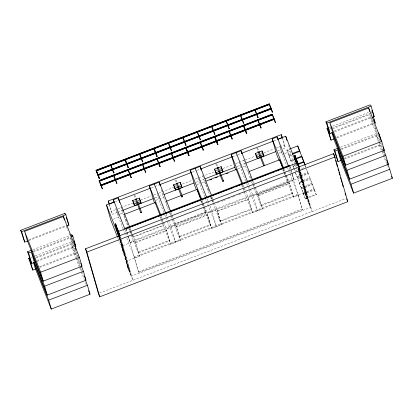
<?xml version="1.0" encoding="UTF-8"?>
<svg xmlns="http://www.w3.org/2000/svg" width="413" height="413" viewBox="0 0 413 413"><rect width="100%" height="100%" fill="white"/><g stroke="black" fill="none" stroke-linecap="round" stroke-linejoin="round"><path stroke-width="0.31" stroke-dasharray="2.06 1.55" d="M115.413 201.668L118.417 200.517M151.463 187.843L159.273 184.848M192.319 172.175L196.521 170.564M197.125 170.332L199.525 169.413M232.571 156.739L237.377 154.896M237.976 154.663L240.98 153.512M274.025 140.838L277.03 139.687M28.998 239.612L65.373 225.663M28.9 240.521L65.925 226.324M134.364 201.678L135.552 201.224M137.916 200.315L139.104 199.861M175.298 185.979L176.48 185.53M216.231 170.285L217.414 169.831M219.783 168.922L220.965 168.468M257.16 154.586L258.347 154.132M260.711 153.223L261.899 152.769M329.393 127.447L369.403 112.104M117.184 212.468L112.377 214.311L111.216 211.337L117.22 209.035M117.824 208.802L134.044 202.582M134.643 202.355L137.049 201.43M137.648 201.203L140.053 200.279M140.652 200.052L151.468 195.901M153.868 194.982L158.076 193.367M158.68 193.139L176.702 186.227M179.103 185.303L192.324 180.233M195.328 179.082L213.949 171.942M216.355 171.018L217.558 170.559M219.959 169.635L222.364 168.716M222.963 168.483L233.175 164.57M235.58 163.646L244.594 160.192M245.193 159.96L256.607 155.582M257.206 155.35L258.409 154.89M261.414 153.739L263.215 153.047M263.819 152.815L274.031 148.902M276.436 147.978L284.247 144.984L282.322 138.293M329.848 128.959L331.04 128.5M331.639 128.273L371.648 112.93M332.785 128.701L369.754 114.52L379.877 140.348M117.788 212.236L122.594 210.393M155.035 197.951L158.04 196.8M158.638 196.567L162.846 194.957M195.891 182.283L203.702 179.288M236.742 166.615L245.157 163.393M277.598 150.951L280.603 149.795M283.003 148.876L285.409 147.952L282.435 137.617M334.246 131.097L371.22 116.915M123.12 228.719L117.731 214.956L119.367 214.332M119.909 214.12L122.64 213.077L120.544 205.777M155.933 200.31L163.574 197.378L160.951 188.256M196.862 184.611L201.229 182.938M201.776 182.727L204.502 181.679L202.231 173.775M237.795 168.912L242.163 167.239M242.71 167.033L245.436 165.985L243.515 159.294M278.729 153.218L281.454 152.17L279.183 144.266M294.046 160.502L291.191 161.597L287.071 150.735L286.885 150.089L289.74 148.995M334.747 131.773L371.173 117.803M287.071 150.735L289.926 149.64M32.952 249.674L69.973 235.477M113.234 219.246L118.603 217.186L116.502 209.887M284.118 153.713L282.332 154.4L280.231 147.1M284.717 153.481L290.081 151.426L288.336 145.345M33.407 251.181L70.427 236.985M33.355 252.069L70.329 237.893L77.809 256.989M294.004 168.778L288.759 154.875L291.614 153.781M336.549 137.188L372.325 123.466L369.754 114.52M288.945 155.52L291.8 154.426M289.131 156.166L291.986 155.071M337.049 137.865L373.476 123.895M31.073 257.366L32.266 256.912M35.255 255.766L72.275 241.569M36.303 257.046L72.729 243.076M36.251 257.934L71.434 244.439L76.612 257.655M290.819 160.306L293.674 159.211M291.005 160.951L293.86 159.857M37.118 260.557L72.9 246.835L70.329 237.893M37.025 261.465L74.046 247.263M340.503 147.245L377.523 133.048M293.452 165.52L296.88 164.204M293.065 166.382L297.639 164.632M297.252 165.494L293.251 167.028L292.879 165.737M340.957 148.752L377.978 134.555M341.499 149.413L376.682 135.923L378.788 141.292M39.421 266.648L74.004 253.386L71.434 244.439M39.922 267.325L76.942 253.128M119.305 236.959L118.918 237.108L119.409 238.389M298.537 168.225L298.15 168.375L298.836 170.125M118.949 237.222L119.336 237.072M298.186 168.489L298.573 168.339M217.052 203.051L218.844 202.36M221.838 201.214L223.03 200.754M223.629 200.527L225.426 199.835M227.816 198.921L229.613 198.23M232.602 197.084L234.997 196.165M238.585 194.791L240.381 194.1M243.371 192.954L244.568 192.494M121.303 240.949C120.823 241.574 120.71 237.702 119.672 236.752M120.539 241.254L120.152 241.404L125.01 253.83L124.623 253.974L125.01 253.83M299.771 172.52L299.384 172.67L304.242 185.091L303.854 185.241L304.242 185.091M120.183 241.512L120.575 241.368M299.42 172.779L299.807 172.634M132.872 237.315L132.754 236.912L163.863 224.982L163.976 225.384L132.872 237.315L131.948 234.956M344.07 158.36L379.253 144.865L378.912 143.672M307.855 172.438L308.227 173.728L297.375 177.895L297.004 176.599L307.855 172.438L306.451 168.85M205.808 211.869L174.699 223.8L174.813 224.202L205.922 212.272L203.96 207.156M297.19 177.244L308.041 173.083M344.571 159.036L381.597 144.839M121.773 245.549L121.386 245.694L126.208 258.006L125.857 258.27L126.208 258.006M122.542 245.239L122.15 245.389L122.506 245.131L119.285 236.902M301.01 176.81L300.618 176.96L305.444 189.273L305.088 189.536L305.444 189.273M301.774 176.506L301.387 176.656L301.743 176.397L298.289 167.585M121.417 245.807L121.809 245.658M301.041 176.924L300.654 177.074L305.475 189.386M132.568 234.362L135.149 240.939L122.485 245.797L118.954 236.788M176.083 225.245L180.45 240.449L170.626 244.212L166.258 229.008L176.083 225.245L173.501 218.663M217.011 209.546L221.383 224.749L211.559 228.518L207.187 213.314L217.011 209.546L214.435 202.964M255.368 187.27L257.944 193.847L262.317 209.055L252.493 212.819L248.12 197.615L288.346 182.195L283.266 169.232M296.436 167.642L306.09 192.267L293.421 197.125L289.054 181.916L301.717 177.063L299.126 170.455M253.195 183.919L257.356 194.528L288.46 182.598L288.346 182.195M135.381 242.183L166.491 230.253L166.723 230.846L135.614 242.777L135.381 242.183L138.5 252.813L169.609 240.882L166.491 230.253M179.433 237.119L176.315 226.489L207.424 214.559L207.656 215.152L210.542 225.188L179.433 237.119L179.201 236.52L210.305 224.595L207.424 214.559M220.361 221.42L217.248 210.79L248.352 198.859L248.59 199.453L217.481 211.384L220.361 221.42L251.471 209.489L248.352 198.859M258.177 195.091L289.286 183.166L289.518 183.759L258.409 195.685L258.177 195.091L261.295 205.72L292.404 193.79L289.286 183.166M207.656 215.152L176.547 227.083L176.315 226.489M123.007 249.839L122.62 249.989L127.478 262.415L127.09 262.56L127.478 262.415M123.776 249.535L123.389 249.684L123.74 249.421L119.605 238.859M302.244 181.106L301.851 181.255L306.709 193.682L306.322 193.826L306.709 193.682M303.008 180.801L302.621 180.951L302.977 180.688L298.867 170.239M122.656 250.102L123.043 249.953L126.244 258.12M301.888 181.369L302.275 181.219M299.249 182.68L310.101 178.514M299.435 183.326L310.287 179.159L309.915 177.869L299.064 182.03L299.435 183.326L305.434 198.973L316.286 194.812L306.167 168.297M124.241 254.134L123.854 254.284L128.711 266.705L128.324 266.855L128.711 266.705M303.478 185.401L303.09 185.545L307.912 197.858L307.556 198.121M123.89 254.393L124.277 254.243M303.121 185.659L303.509 185.509M305.434 198.973L301.123 187.461L311.98 183.3M301.309 188.111L312.166 183.945M301.495 188.756L312.352 184.596M138.267 252.219L169.376 240.289L169.609 240.882M220.129 220.826L251.238 208.895M125.475 258.424L125.087 258.574L129.945 271L129.558 271.15L129.945 271M304.711 189.691L304.324 189.841L309.177 202.267L308.79 202.416L309.177 202.267M125.124 258.688L125.511 258.538M304.355 189.954L304.742 189.804M303.188 192.897L314.04 188.731L310.287 179.159M134.519 257.805L298.248 195.019M135.149 240.939L139.522 256.143L126.853 261.001L118.381 239.38M303.374 193.542L314.226 189.376M303.56 194.187L314.412 190.026L314.04 188.731M126.714 262.72L126.321 262.869L131.179 275.29L130.792 275.44L127.447 267.01L127.911 266.829L128.087 267.278L127.622 267.454L118.81 236.788M305.945 193.986L305.558 194.136L310.411 206.557L310.024 206.706L306.678 198.276L298.749 170.677M126.357 262.978L126.745 262.833M305.589 194.244L305.976 194.095M305.248 198.328L316.1 194.162M306.678 198.276L307.143 198.095L307.318 198.545L306.854 198.72L298.744 170.507M127.56 267.159L127.947 267.015M127.591 267.273L127.978 267.123M306.823 198.539L307.21 198.39M308.573 203.103L309.038 202.922L309.213 203.366L308.748 203.547L298.346 167.528M119.755 236.701L129.981 272.105L129.512 272.281L119.29 236.711M138.474 271.821L302.197 209.03L297.959 194.275L134.23 257.062L138.474 271.821L138.763 272.565L302.492 209.773L293.963 180.037L291.377 173.429M119.971 235.57L132.826 280.288L131.226 276.204L310.457 207.471L300.07 171.328M99.61 293.029L345.877 198.586M372.392 119.899L374.261 124.674M375.195 127.059L376.832 131.236M377.766 133.626L379.402 137.803M380.817 142.748L382.469 146.956M372.325 123.466L379.387 141.483M379.624 142.082L382.686 149.893M382.918 150.492L384.565 154.699M379.02 141.891L382.293 150.244M382.531 150.838L384.167 155.02M384.4 155.613L386.274 160.389M379.253 144.865L386.738 163.961M386.971 164.56L387.673 166.346M305.326 165.809L305.796 167.007L294.944 171.168L294.237 169.376M305.279 165.856L305.744 167.053M314.412 190.026L316.286 194.812M298.707 167.544L299.394 169.299M296.916 164.085L297.406 165.36M296.771 164.451L297.246 165.649M298.186 168.055L298.893 169.857M290.081 151.426L294.557 162.836M294.789 163.44L296.204 167.043M310.457 207.471L312.058 211.554L300.086 169.898M286.885 150.089L288.759 154.875M293.72 168.225L294.892 171.214M295.594 173.011L297.004 176.599M295.316 172.458L301.123 187.461M284.247 144.984L285.409 147.952M289.023 167.42L289.745 169.268M290.669 171.627L291.15 172.856M281.454 152.17L286.612 165.329M287.51 167.611L288.491 170.115M288.687 170.615L298.336 195.241M302.197 209.03L302.492 209.773M284.129 169.356L284.831 171.152M285.068 171.751L286.24 174.74M286.472 175.339L289.054 181.916M283.148 169.046L285.46 174.936M285.693 175.525L288.46 182.598M292.404 193.79L292.172 193.196L261.062 205.127L261.295 205.72M282.642 169.609L284.748 174.988M284.985 175.587L293.421 197.125M257.624 147.952L259.028 151.535M256.772 148.277L257.707 150.668M253.019 181.286L253.727 183.083M253.959 183.682L255.131 186.671M248.461 171.731L248.925 172.908M250.195 176.258L251.465 179.392M251.579 179.794L253.081 183.517M245.436 165.985L250.593 179.144M251.532 181.534L262.317 209.055M247.877 182.572L248.812 184.967M249.049 185.561L253.035 195.731L257.402 210.935L248.962 189.402M245.683 181.028L240.526 167.869L238.776 161.788M246.618 183.418L247.557 185.814M247.79 186.413L248.729 188.803M243.2 185.055L244.135 187.445M244.372 188.044L245.307 190.439M245.544 191.033L248.12 197.615M242.163 184.606L244.589 190.687M241.708 185.303L252.493 212.819M216.691 163.646L217.63 166.036M215.839 163.976L216.779 166.362M212.091 196.986L212.793 198.777M213.025 199.376L214.197 202.365M217.248 210.79L217.481 211.384M205.86 183.166L206.552 184.936M208.4 189.65L209.092 191.415M211.404 197.311L212.096 199.081M212.328 199.67L213.48 202.618M205.282 181.803L208.513 190.052M211.286 197.125L213.366 202.427M204.502 181.679L209.659 194.843M210.599 197.233L211.539 199.629M211.771 200.222L212.71 202.618M212.943 203.217L221.383 224.749M207.176 198.87L207.878 200.661M208.116 201.26L209.055 203.65M209.99 206.046L212.101 211.43L216.469 226.634L205.689 199.118M204.75 196.722L199.593 183.563L197.497 176.268M202.029 200.155L202.969 202.546M203.201 203.144L207.187 213.314M201.42 200.672L203.728 206.562M201.534 201.074L202.225 202.84M202.458 203.428L203.614 206.376M203.846 206.965L205.922 212.272M210.305 224.595L210.542 225.188M200.775 201.002L201.714 203.392M201.947 203.991L202.886 206.386M203.119 206.985L211.559 228.518M175.995 179.944L176.929 182.329M174.905 179.67L176.077 182.66M171.158 212.68L171.86 214.476M172.097 215.075L173.269 218.064M166.036 201.802L166.847 203.759M167.652 205.932L169.387 210.243M170.197 212.411L174.813 224.202M163.574 197.378L168.731 210.537M169.666 212.932L170.605 215.323M170.837 215.922L172.009 218.911M172.247 219.509L180.45 240.449M166.011 213.965L166.95 216.36M167.182 216.959L168.354 219.948M168.592 220.547L171.168 227.124L175.54 242.333L167.1 220.795M163.816 212.421L158.659 199.262L157.26 194.394M164.756 214.817L165.696 217.207M165.928 217.806L166.867 220.196M161.333 216.448L162.035 218.245M162.273 218.838L163.445 221.833M163.677 222.431L166.258 229.008M160.512 216.541L162.707 222.034M162.825 222.437L163.976 225.384M159.841 216.696L160.781 219.091M161.018 219.69L170.626 244.212M134.829 195.039L136.001 198.028M133.977 195.37L135.149 198.354M130.224 228.379L130.931 230.17M131.164 230.769L132.336 233.763M123.977 214.517L124.437 215.694M125.826 219.231L126.982 222.179M129.522 228.657L131.597 233.964M131.83 234.553L132.754 236.912M124.323 215.509L125.48 218.451M125.712 219.045L127.096 222.581M127.328 223.17L128.02 224.935M129.403 228.472L130.327 230.831M130.56 231.419L131.716 234.367M122.64 213.077L128.03 226.835M128.267 227.434L129.672 231.022M129.909 231.621L139.522 256.143M125.056 229.607L126.017 232.054M126.233 232.612L127.426 235.647M127.648 236.215L130.234 242.823L138.763 272.565M123.353 229.313L125.934 235.895M126.837 238.208L134.607 258.027M117.674 237.578L118.144 238.776M129.981 272.105L129.806 271.656L129.341 271.837L119.274 236.778M66.441 226.639L68.088 230.841M69.033 233.242L70.68 237.449M70.912 238.048L74.913 248.259M75.151 248.858L78.444 257.268M78.047 257.583L79.916 262.358M72.9 246.835L76.875 256.979M77.809 259.369L82.017 270.107M76.849 258.254L79.91 266.065M80.143 266.664L81.789 270.866M82.027 271.47L83.674 275.672M74.004 253.386L75.651 257.588M75.889 258.192L81.067 271.403M81.304 272.002L84.36 279.813M85.537 282.817L86.245 284.619M371.194 111.417L372.418 114.953M376.682 135.923L378.742 143.079M299.203 166.837L299.91 169.289M310.411 206.557L310.024 206.706M299.012 167.652L299.895 170.714M298.986 167.797L299.342 169.191M300.045 171.478L309.213 203.366M298.506 167.879L299.033 169.717M299.208 170.332L307.318 198.545M298.041 168.055L298.568 169.898M296.983 164.544L297.334 165.768M298.041 168.225L298.568 170.063M289.89 165.949L291.8 172.577M291.97 173.181L293.875 179.81L130.152 242.601L128.242 235.973M290.122 167.017L292.027 173.646M292.203 174.25L293.586 179.072L129.858 241.858L128.128 235.828M257.237 194.125L257.356 194.528M126.166 228.74L127.028 231.75M127.204 232.354L128.071 235.369M126.218 229.2L126.915 231.61M127.085 232.214L127.953 235.229M115.805 208.271L117.731 214.956M131.179 275.29L130.792 275.44M119.956 237L120.307 238.224M120.482 238.838L131.226 276.204M109.404 203.97L112.377 214.311M109.29 204.652L111.216 211.337M299.27 167.807L298.919 168.07L299.27 167.807M300.504 172.102L300.153 172.36L300.504 172.102"/><path stroke-width="0.62" d="M140.766 212.695L141.618 212.365L140.766 212.695L135.381 198.952M181.699 196.996L182.551 196.671L181.699 196.996L176.315 183.253M222.628 181.297L223.485 180.971L222.628 181.297L217.011 166.96M263.561 165.603L264.413 165.277L263.561 165.603L257.944 151.266M96.203 170.264L269.235 103.911L269.446 104.489L96.415 170.843L96.203 170.264L269.235 103.911M96.1 170.574L96.487 170.424L99.574 178.333L99.187 178.483L96.1 170.574L99.187 178.483M110.519 165.045L110.906 164.895L113.993 172.804L113.606 172.954L110.55 165.154M124.938 159.516L125.325 159.366L128.412 167.275L128.025 167.425L124.938 159.516L128.025 167.425M139.357 153.982L139.744 153.837L142.836 161.746L142.444 161.891L139.393 154.095M153.775 148.453L154.163 148.308L157.255 156.212L156.863 156.362L153.775 148.453L156.863 156.362M168.194 142.924L168.587 142.774L171.674 150.683L171.287 150.833L168.23 143.037M182.618 137.395L183.005 137.245L186.093 145.154L185.705 145.304L182.649 137.508M197.037 131.866L197.424 131.716L200.511 139.625L200.124 139.775L197.068 131.979M211.456 126.337L211.843 126.187L214.93 134.096L214.543 134.246L211.487 126.445L211.843 126.187M225.875 120.808L226.262 120.658L229.349 128.567L228.962 128.717L225.906 120.916M240.294 115.279L240.681 115.129L243.768 123.038L243.381 123.188L240.325 115.387L240.681 115.129M254.713 109.744L255.1 109.6L258.187 117.509L257.8 117.653L254.744 109.858M269.131 104.215L269.519 104.071L272.606 111.98L272.219 112.124L269.162 104.329L269.519 104.071M96.131 170.683L96.487 170.424M124.969 159.624L125.325 159.366M153.812 148.566L154.163 148.308M97.948 174.72L270.98 108.366L271.191 108.944L98.165 175.298L97.948 174.72L270.98 108.366M99.156 178.37L99.574 178.333M127.994 167.311L128.412 167.275M156.832 156.253L157.255 156.212M99.177 180.605L272.208 114.246L272.42 114.829L99.388 181.183L99.177 180.605L272.208 114.246M99.074 180.915L99.461 180.765L102.548 188.674L102.161 188.818L99.105 181.023L99.461 180.765M113.492 175.38L113.88 175.236L116.967 183.145L116.58 183.289L113.523 175.494M127.911 169.851L128.298 169.702L131.386 177.611L130.998 177.76L127.911 169.851L128.329 169.815M142.33 164.322L142.717 164.173L145.804 172.082L145.417 172.231L142.361 164.436M156.749 158.793L157.136 158.644L160.223 166.553L159.836 166.702L156.749 158.793L157.167 158.757M171.168 153.264L171.555 153.115L174.642 161.024L174.255 161.173L171.199 153.378M185.974 147.586L185.587 147.735L188.674 155.644L189.061 155.494L185.974 147.586L189.061 155.494M200.006 142.206L200.393 142.057L203.485 149.965L203.093 150.115L200.042 142.315L200.393 142.057M214.424 136.677L214.812 136.527L217.904 144.436L217.512 144.586L214.461 136.786L214.812 136.527M228.843 131.143L229.236 130.998L232.323 138.907L231.936 139.052L228.879 131.257M243.267 125.614L243.655 125.469L246.742 133.373L246.355 133.523L243.298 125.728M257.686 120.085L258.073 119.935L261.161 127.844L260.773 127.994L257.717 120.198M272.105 114.556L272.492 114.406L275.579 122.315L275.192 122.465L272.136 114.669L272.492 114.406M100.922 185.06L273.953 118.701L274.165 119.285L101.133 185.638L100.922 185.06L273.953 118.701M189.03 155.381L188.674 155.644M217.868 144.323L217.512 144.586M246.706 133.265L246.355 133.523M27.707 240.98L24.723 242.121L20.65 230.335L64.836 213.387L65.889 214.667L68.909 225.178L66.519 226.092M20.65 230.335L21.698 231.616L65.889 214.667M24.641 231.357L63.401 216.489L79.404 257.335L81.975 266.277L43.215 281.139L27.212 240.299L24.641 231.357L40.644 272.198L43.215 281.139M109.115 204.043L108.242 201.002L281.274 134.643L282.435 137.617L277.629 139.46M114.055 202.189L113.358 199.753L118.268 197.868L129.754 227.181M154.452 202.938L149.377 185.943L159.201 182.174L170.688 211.482M196.32 189.634L194.683 185.447L190.31 170.244L200.135 166.475L211.621 195.788M235.611 169.753L231.244 154.545L241.068 150.781L252.555 180.089M278.889 160.037L276.545 154.054L272.172 138.851L277.087 136.966L288.336 165.68M117.442 236.974L110.849 220.16L106.477 204.956L114.231 201.983M277.959 139.191L285.713 136.223L296.302 163.249M110.008 203.738L113.611 202.36M119.016 200.284L150.26 188.302M159.872 184.616L191.715 172.407M200.728 168.948L232.571 156.739M241.584 153.28L273.427 141.07M332.955 132.459L329.972 133.606L325.898 121.814L370.089 104.871L371.137 106.151L374.157 116.657L371.772 117.576M325.898 121.814L326.951 123.095L371.137 106.151M329.889 122.837L368.649 107.974L381.746 141.391L384.317 150.332L345.552 165.195L332.46 131.783L329.889 122.837L342.981 156.253L345.552 165.195M132.718 200.522L139.233 198.023L140.626 201.59L141.091 203.201L134.576 205.695L132.718 200.522L134.576 205.695M173.651 184.828L180.161 182.329L181.56 185.891L182.025 187.502L175.51 190.001L173.651 184.828L175.51 190.001M214.584 169.129L221.094 166.63L222.493 170.197L222.953 171.808L216.443 174.301L214.584 169.129L216.443 174.301M255.513 153.429L262.028 150.936L263.422 154.498L263.886 156.109L257.376 158.607L255.513 153.429L257.376 158.607M334.065 139.011L331.076 140.152L327.008 128.366L328.201 127.906M327.008 128.366L328.056 129.646L329.249 129.186M134.117 204.089L140.626 201.59M175.05 188.39L181.56 185.891M215.978 172.691L222.493 170.197M256.912 156.997L263.422 154.498M122.594 210.393L153.233 198.643M164.049 194.497L194.089 182.974M204.9 178.829L234.94 167.306M245.756 163.161L275.796 151.638M205.767 181.168L236.272 169.469L241.817 183.615M290.313 148.773L297.737 145.928L299.983 152.005M210.067 179.965L211.864 179.278M215.452 177.9L217.248 177.213M226.221 173.77L228.017 173.083M124.576 214.285L155.087 202.587L159.934 214.961M34.635 262.379L31.651 263.525L27.578 251.734L31.76 250.133M70.571 235.245L71.764 234.791L72.817 236.071L75.837 246.576L73.803 240.681M27.578 251.734L28.626 253.014L32.209 251.641M71.026 236.757L72.817 236.071M166.522 201.172L197.032 189.474L200.955 199.489M292.187 153.559L299.611 150.714M292.373 154.204L299.797 151.359M249.06 171.503L279.57 159.8L282.802 168.05M118.634 236.344L115.108 224.078L115.573 223.903L118.836 232.364L118.448 232.509L115.217 224.233L115.604 224.083M296.632 163.316L294.34 155.345L294.805 155.164L298.072 163.625L297.68 163.775L298.072 163.625M294.872 155.458L294.479 155.608L294.836 155.35M115.248 224.342L115.635 224.192M296.632 163.15L294.515 155.789L294.98 155.613L297.097 162.97M35.74 268.93L32.756 270.071L28.683 258.285L29.881 257.826M294.247 158.99L301.671 156.145L305.093 165.21M294.433 159.64L301.857 156.79M116.838 228.374L116.451 228.523L119.455 236.221M295.713 159.903L296.069 159.64L295.682 159.79L297.086 163.403M119.114 236.267L116.998 228.905L117.462 228.725L119.579 235.921M297.112 163.238L296.229 160.172L296.694 159.991L298.109 164.901M117.638 229.174L117.173 229.349L116.998 228.905M296.87 160.44L296.405 160.616L296.229 160.172M126.218 229.2L125.872 227.997L289.601 165.205L289.89 165.949L276.049 171.261M119.605 235.777L118.371 231.486L297.603 162.753L299.203 166.837M127.369 228.275L156.264 217.197M158.065 216.505L233.913 187.419M235.116 186.955L269.426 173.796M270.629 173.336L274.841 171.72M118.805 232.251L118.448 232.509M340.988 160.409L338.004 161.555L333.931 149.764L337.514 148.391M118.072 232.669L117.684 232.818L119.089 236.427M117.715 232.927L118.103 232.782M298.021 163.765L303.736 161.576L297.737 145.928M298.207 164.41L303.922 162.221M333.931 149.764L334.984 151.044L338.567 149.671M85.553 248.771L333.621 153.636L334.933 156.976L347.787 201.699L99.714 296.833L98.408 293.488L85.553 248.771L86.859 252.111L99.714 296.833M86.859 252.111L334.933 156.976M40.644 272.198L79.404 257.335M342.981 156.253L381.746 141.391M83.421 271.31L85.992 280.251L47.232 295.114L44.661 286.173L83.421 271.31L81.32 265.936M385.763 155.365L388.334 164.307L349.574 179.17L347.003 170.228L385.763 155.365L383.641 149.96M87.442 285.285L90.013 294.226L51.248 309.089L48.677 300.148L87.442 285.285L85.558 280.479M389.779 169.34L392.35 178.282L353.59 193.145L351.019 184.203L389.779 169.34L387.673 163.966M378.122 132.821L379.17 134.101L381.127 140.9M28.683 258.285L29.736 259.565L32.756 270.071M383.145 147.348L384.317 150.332M386.687 160.105L388.334 164.307M391.648 176.49L392.35 178.282M332.171 132.387L347.003 170.228M349.574 179.17L333.565 138.329L331.851 132.366M351.019 184.203L337.922 150.786L340.493 159.733L353.59 193.145M346.698 198.911L347.787 201.699M305.042 165.262L303.736 161.576M294.448 155.494L299.074 167.337M294.34 155.345L294.515 155.789M272.172 138.851L283.659 168.158M279.916 160.791L282.688 167.864M262.487 152.542L263.886 156.109M259.028 151.535L264.413 165.277M243.685 125.578L246.742 133.373M236.153 152.66L247.408 181.374M231.244 154.545L242.73 183.857M214.848 136.636L217.904 144.436M221.559 168.241L222.953 171.808M218.095 167.234L223.485 180.971M195.22 168.359L206.474 197.073M190.31 170.244L201.797 199.556M200.842 199.303L197.032 189.474M182.025 187.502L180.161 182.329M177.167 182.928L182.551 196.671M154.292 184.059L165.541 212.767M149.377 185.943L160.864 215.25M141.091 203.201L139.233 198.023M136.233 198.627L141.618 212.365M125.872 227.997L126.166 228.74M113.358 199.753L124.845 229.065M108.242 201.002L109.404 203.97M118.371 231.486L119.971 235.57M118.665 233.04L119.584 235.379M115.108 224.078L115.284 224.522L115.748 224.347L119.114 236.097M106.477 204.956L118.717 236.184M80.798 263.272L81.975 266.277M84.355 276.075L85.992 280.251M88.599 290.623L90.013 294.226M44.661 286.173L31.564 252.756L34.14 261.703L47.232 295.114M33.851 262.307L48.677 300.148M51.248 309.089L35.244 268.249L33.53 262.286M371.917 110.173L374.157 116.657M374.044 119.672L375.267 123.208L373.311 116.409M64.836 213.387L65.244 214.569M66.261 217.517L68.909 225.178M71.764 234.791L72.172 235.968M368.649 107.974L369.676 111.551M326.951 123.095L329.972 133.606M334.984 151.044L338.004 161.555M328.056 129.646L331.076 140.152M333.621 153.636L334.855 157.926M335.562 160.373L336.089 162.211M336.44 163.44L337.323 166.501M338.025 168.953L338.557 170.791M338.908 172.014L339.785 175.076M340.493 177.528L341.019 179.366M341.37 180.589L341.902 182.427M342.253 183.651L343.131 186.717M345.072 193.454L345.598 195.292M297.603 162.753L298.661 166.429M294.805 155.164L296.038 159.459M285.713 136.223L286.937 140.477M281.274 134.643L281.971 137.075M272.606 111.98L272.219 112.124M275.579 122.315L275.192 122.465M271.191 108.944L98.165 175.298M274.165 119.285L101.133 185.638M269.446 104.489L96.415 170.843M272.42 114.829L99.388 181.183M277.087 136.966L277.608 138.789M279.57 159.8L279.684 160.203M258.187 117.509L257.8 117.653M261.161 127.844L260.773 127.994M262.028 150.936L262.338 152.01M243.768 123.038L243.381 123.188M241.068 150.781L241.941 153.822M229.349 128.567L228.962 128.717M232.323 138.907L231.936 139.052M236.272 169.469L236.391 169.872M214.93 134.096L214.543 134.246M221.094 166.63L221.404 167.704M200.511 139.625L200.124 139.775M203.485 149.965L203.093 150.115M200.135 166.475L201.183 170.125M186.093 145.154L185.705 145.304M171.674 150.683L171.287 150.833M174.642 161.024L174.255 161.173M160.223 166.553L159.836 166.702M159.201 182.174L160.249 185.824M155.087 202.587L155.2 202.989M142.836 161.746L142.444 161.891M145.804 172.082L145.417 172.231M131.386 177.611L130.998 177.76M113.993 172.804L113.606 172.954M116.967 183.145L116.58 183.289M118.268 197.868L119.667 202.737M115.573 223.903L116.807 228.193M102.548 188.674L102.161 188.818M74.99 246.329L75.878 249.416M63.401 216.489L64.428 220.067M28.626 253.014L31.651 263.525M21.698 231.616L24.723 242.121"/></g></svg>
